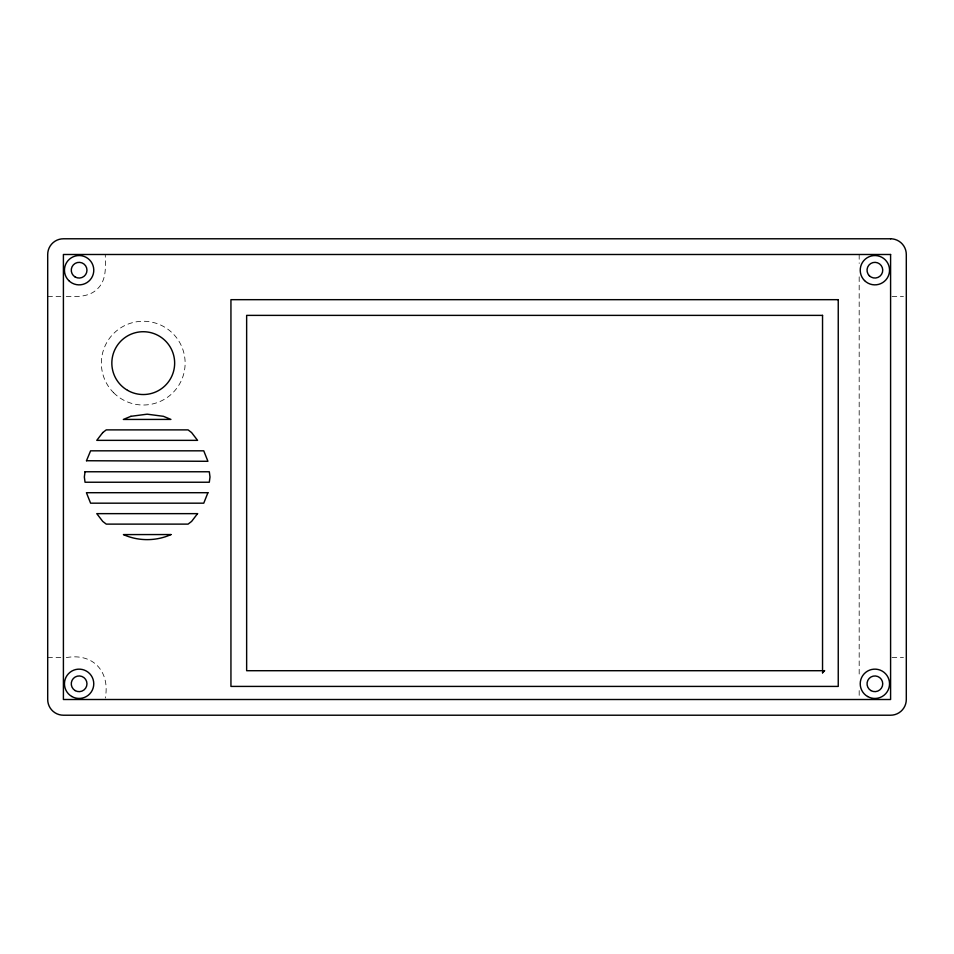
<?xml version="1.0" encoding="UTF-8"?>
<svg xmlns="http://www.w3.org/2000/svg" width="954" height="954" viewBox="0 0 954 954"><rect width="100%" height="100%" fill="white"/><g stroke="black" fill="none" stroke-linecap="round" stroke-linejoin="round"><path stroke-width="0.72" stroke-dasharray="4.77 3.58" d="M47.7 296.384L61.974 296.384M66.267 296.384C77.095 296.801 89.449 297.159 97.618 288.716C106.86 279.784 105.453 266.166 105.286 254.491M892.026 296.384L903.45 296.384M47.7 657.616L61.974 657.616M66.267 657.616C93.158 652.679 110.294 671.688 105.286 698.078M892.026 657.616L903.45 657.616M859.184 254.491L859.184 263.423M859.184 276.827L859.184 677.173M859.184 690.577L859.184 698.018M113.633 392.75A41.881 41.881 0 0 0 183.705 373.968A41.881 41.881 0 0 0 132.403 322.679A41.881 41.881 0 0 0 113.633 392.75"/><path stroke-width="1.43" d="M822.539 672.808L822.968 671.091L824.638 670.602L822.539 672.808L822.968 671.091M85.037 471.765L84.346 477L85.037 482.235L209.308 482.235L209.999 477L209.308 471.765L85.037 471.765M86.492 460.734L207.924 461.295L203.751 450.825L90.594 450.825L86.492 460.734M207.924 492.705L203.751 503.175L90.594 503.175L86.42 492.705L207.924 492.705M102.746 432.579L96.783 440.354L197.561 440.354L191.599 432.579L188.081 429.884L106.264 429.884L102.746 432.579M197.561 513.646L191.599 521.421L188.081 524.116L106.264 524.116L102.746 521.421L96.783 513.646L197.561 513.646M130.913 416.314L123.34 419.45L170.909 419.414L163.432 416.314L147.166 414.179L130.913 416.314M171.004 534.55C156.253 541.312 138.211 541.323 123.436 534.586L171.004 534.55M890.595 238.786L63.405 238.786A15.705 15.705 0 0 0 47.7 254.491L47.7 699.509A15.705 15.705 0 0 0 63.405 715.214L890.595 715.214A15.705 15.705 0 0 0 906.3 699.509L906.3 254.491A15.705 15.705 0 0 0 890.595 238.786M890.595 254.491L63.405 254.491L63.405 699.509L890.595 699.509L890.595 254.491M838.244 299.675L230.94 299.675L230.94 686.415L838.244 686.415L838.244 299.675M822.539 315.38L246.645 315.38L246.645 670.71L822.539 670.71L822.539 315.38M68.748 280.571A14.656 14.656 0 0 0 93.277 274.001A14.656 14.656 0 0 0 75.318 256.042A14.656 14.656 0 0 0 68.748 280.571M867.556 696.492A14.656 14.656 0 0 0 889.545 683.791A14.656 14.656 0 0 0 867.556 671.103A14.656 14.656 0 0 0 867.556 696.492M870.966 690.601A7.859 7.859 0 0 0 882.736 683.791A7.859 7.859 0 0 0 870.966 676.994A7.859 7.859 0 0 0 870.966 690.601M127.538 390.329A31.41 31.41 0 0 0 174.654 363.128A31.41 31.41 0 0 0 127.538 335.927A31.41 31.41 0 0 0 127.538 390.329M864.527 280.571A14.656 14.656 0 0 0 889.045 274.001A14.656 14.656 0 0 0 871.097 256.042A14.656 14.656 0 0 0 864.527 280.571M75.187 690.601A7.859 7.859 0 0 0 86.969 683.791A7.859 7.859 0 0 0 75.187 676.994A7.859 7.859 0 0 0 75.187 690.601M71.788 696.492A14.656 14.656 0 0 0 93.766 683.791A14.656 14.656 0 0 0 71.788 671.103A14.656 14.656 0 0 0 71.788 696.492M869.332 275.754A7.859 7.859 0 0 0 882.474 272.236A7.859 7.859 0 0 0 872.85 262.612A7.859 7.859 0 0 0 869.332 275.754M75.187 277.006A7.859 7.859 0 0 0 86.969 270.209A7.859 7.859 0 0 0 75.187 263.399A7.859 7.859 0 0 0 75.187 277.006"/></g></svg>
